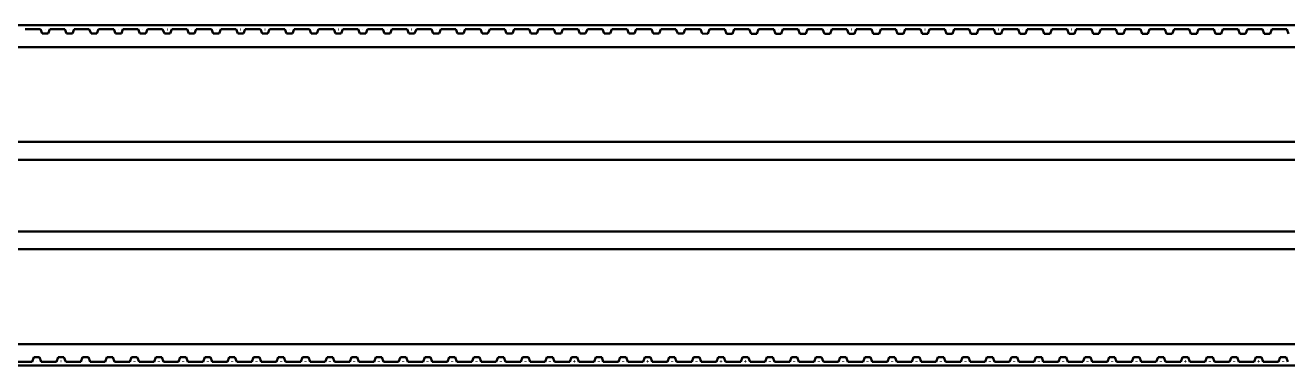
# Model space of a CAD drawing. Header units: millimetres. Extents: x 0 to 6720, y 0 to 4752.
# Drawn here: x 3140.5 to 3247, y 1891.7 to 1920.4 of the extents above; entities that cross this region are included whole.
import ezdxf

# ---------------------------------------------------------------- set-up
doc = ezdxf.new("R2010")
doc.units = ezdxf.units.MM
doc.header["$LTSCALE"] = 16
doc.layers.add('Widoczne (ISO)', color=7, linetype='Continuous', lineweight=50)

msp = doc.modelspace()

# ---------------------------------------------------------------- linework, layer by layer
at = {"layer": 'Widoczne (ISO)'}
for p, q in [((4017.77, 1920.41), (3072.96, 1920.43)), ((3140.53, 1920.11), (3141.81, 1920.11)), ((3141.81, 1920.11), (3141.96, 1919.72)), ((3142.2, 1920.07), (3142.2, 1920.07)), ((3142.2, 1920.07), (3142.2, 1920.07)), ((3142.2, 1920.07), (3142.2, 1920.07)), ((3142.2, 1920.07), (3142.2, 1920.07)), ((3142.45, 1919.72), (3142.59, 1920.11)), ((3142.59, 1920.11), (3143.87, 1920.11)), ((3143.87, 1920.11), (3144.02, 1919.72)), ((3144.26, 1920.07), (3144.26, 1920.07)), ((3144.26, 1920.07), (3144.26, 1920.07)), ((3144.26, 1920.07), (3144.26, 1920.07)), ((3144.26, 1920.07), (3144.26, 1920.07)), ((3144.51, 1919.72), (3144.65, 1920.11)), ((3144.65, 1920.11), (3145.93, 1920.11)), ((3145.93, 1920.11), (3146.08, 1919.72)), ((3146.32, 1920.07), (3146.32, 1920.07)), ((3146.32, 1920.07), (3146.32, 1920.07)), ((3146.32, 1920.07), (3146.32, 1920.07)), ((3146.32, 1920.07), (3146.32, 1920.07)), ((3146.57, 1919.72), (3146.71, 1920.11)), ((3146.71, 1920.11), (3147.99, 1920.11)), ((3147.99, 1920.11), (3148.14, 1919.72)), ((3148.38, 1920.07), (3148.38, 1920.07)), ((3148.38, 1920.06), (3148.38, 1920.07)), ((3148.38, 1920.07), (3148.38, 1920.06)), ((3148.38, 1920.06), (3148.38, 1920.06)), ((3148.63, 1919.72), (3148.77, 1920.11)), ((3148.77, 1920.11), (3150.05, 1920.11)), ((3150.05, 1920.11), (3150.2, 1919.72)), ((3150.44, 1920.07), (3150.44, 1920.07)), ((3150.44, 1920.06), (3150.44, 1920.07)), ((3150.44, 1920.07), (3150.44, 1920.06)), ((3150.44, 1920.06), (3150.44, 1920.06)), ((3150.69, 1919.72), (3150.83, 1920.11)), ((3150.83, 1920.11), (3152.11, 1920.11)), ((3152.11, 1920.11), (3152.26, 1919.72)), ((3152.5, 1920.07), (3152.51, 1920.07)), ((3152.5, 1920.06), (3152.5, 1920.07)), ((3152.51, 1920.06), (3152.5, 1920.06)), ((3152.51, 1920.07), (3152.51, 1920.06)), ((3152.75, 1919.72), (3152.89, 1920.11)), ((3152.89, 1920.11), (3154.17, 1920.11)), ((3154.17, 1920.11), (3154.32, 1919.72)), ((3154.56, 1920.07), (3154.57, 1920.07)), ((3154.56, 1920.06), (3154.56, 1920.07)), ((3154.57, 1920.06), (3154.56, 1920.06)), ((3154.57, 1920.07), (3154.57, 1920.06)), ((3154.81, 1919.72), (3154.95, 1920.11)), ((3154.95, 1920.11), (3156.23, 1920.11)), ((3156.23, 1920.11), (3156.38, 1919.72)), ((3156.62, 1920.07), (3156.63, 1920.07)), ((3156.62, 1920.06), (3156.62, 1920.07)), ((3156.63, 1920.06), (3156.62, 1920.06)), ((3156.63, 1920.07), (3156.63, 1920.06)), ((3156.87, 1919.72), (3157.01, 1920.11)), ((3157.01, 1920.11), (3158.3, 1920.11)), ((3158.3, 1920.11), (3158.44, 1919.72)), ((3158.68, 1920.07), (3158.69, 1920.07)), ((3158.68, 1920.06), (3158.68, 1920.07)), ((3158.69, 1920.06), (3158.68, 1920.06)), ((3158.69, 1920.07), (3158.69, 1920.06)), ((3158.93, 1919.72), (3159.07, 1920.11)), ((3159.07, 1920.11), (3160.36, 1920.11)), ((3160.36, 1920.11), (3160.5, 1919.72)), ((3160.74, 1920.07), (3160.75, 1920.07)), ((3160.74, 1920.06), (3160.74, 1920.07)), ((3160.75, 1920.06), (3160.74, 1920.06)), ((3160.75, 1920.07), (3160.75, 1920.06)), ((3160.99, 1919.72), (3161.13, 1920.11)), ((3161.13, 1920.11), (3162.42, 1920.11)), ((3162.42, 1920.11), (3162.56, 1919.72)), ((3162.8, 1920.07), (3162.81, 1920.07)), ((3162.8, 1920.06), (3162.8, 1920.07)), ((3162.81, 1920.06), (3162.8, 1920.06)), ((3162.81, 1920.07), (3162.81, 1920.06)), ((3163.05, 1919.72), (3163.19, 1920.11)), ((3163.19, 1920.11), (3164.48, 1920.11)), ((3164.48, 1920.11), (3164.62, 1919.72)), ((3164.86, 1920.07), (3164.87, 1920.07)), ((3164.86, 1920.06), (3164.86, 1920.07)), ((3164.87, 1920.06), (3164.86, 1920.06)), ((3164.87, 1920.07), (3164.87, 1920.06)), ((3165.11, 1919.72), (3165.25, 1920.11)), ((3165.25, 1920.11), (3166.54, 1920.11)), ((3166.54, 1920.11), (3166.68, 1919.72)), ((3166.92, 1920.07), (3166.93, 1920.07)), ((3166.92, 1920.06), (3166.92, 1920.07)), ((3166.93, 1920.06), (3166.92, 1920.06)), ((3166.93, 1920.07), (3166.93, 1920.06)), ((3167.17, 1919.72), (3167.31, 1920.11)), ((3167.31, 1920.11), (3168.6, 1920.11)), ((3168.6, 1920.11), (3168.74, 1919.72)), ((3168.98, 1920.07), (3168.99, 1920.07)), ((3168.98, 1920.06), (3168.98, 1920.07)), ((3168.99, 1920.06), (3168.98, 1920.06)), ((3168.99, 1920.07), (3168.99, 1920.06)), ((3169.23, 1919.72), (3169.38, 1920.11)), ((3169.38, 1920.11), (3170.66, 1920.11)), ((3170.66, 1920.11), (3170.8, 1919.72)), ((3171.04, 1920.07), (3171.05, 1920.07)), ((3171.04, 1920.06), (3171.04, 1920.07)), ((3171.05, 1920.06), (3171.04, 1920.06)), ((3171.05, 1920.07), (3171.05, 1920.06)), ((3171.29, 1919.72), (3171.44, 1920.11)), ((3171.44, 1920.11), (3172.72, 1920.11)), ((3172.72, 1920.11), (3172.86, 1919.72)), ((3173.1, 1920.07), (3173.11, 1920.07)), ((3173.1, 1920.06), (3173.1, 1920.07)), ((3173.11, 1920.06), (3173.1, 1920.06)), ((3173.11, 1920.07), (3173.11, 1920.06)), ((3173.35, 1919.72), (3173.5, 1920.11)), ((3173.5, 1920.11), (3174.78, 1920.11)), ((3174.78, 1920.11), (3174.92, 1919.72)), ((3175.17, 1920.07), (3175.17, 1920.07)), ((3175.17, 1920.06), (3175.17, 1920.07)), ((3175.17, 1920.07), (3175.17, 1920.06)), ((3175.17, 1920.06), (3175.17, 1920.06)), ((3175.41, 1919.72), (3175.56, 1920.11)), ((3175.56, 1920.11), (3176.84, 1920.11)), ((3176.84, 1920.11), (3176.98, 1919.72)), ((3177.23, 1920.07), (3177.23, 1920.07)), ((3177.23, 1920.06), (3177.23, 1920.07)), ((3177.23, 1920.07), (3177.23, 1920.06)), ((3177.23, 1920.06), (3177.23, 1920.06)), ((3177.47, 1919.72), (3177.62, 1920.11)), ((3177.62, 1920.11), (3178.9, 1920.11)), ((3178.9, 1920.11), (3179.04, 1919.72)), ((3179.29, 1920.07), (3179.29, 1920.07)), ((3179.29, 1920.06), (3179.29, 1920.07)), ((3179.29, 1920.07), (3179.29, 1920.06)), ((3179.29, 1920.06), (3179.29, 1920.06)), ((3179.53, 1919.72), (3179.68, 1920.11)), ((3179.68, 1920.11), (3180.96, 1920.11)), ((3180.96, 1920.11), (3181.1, 1919.72)), ((3181.35, 1920.07), (3181.35, 1920.07)), ((3181.35, 1920.06), (3181.35, 1920.07)), ((3181.35, 1920.07), (3181.35, 1920.06)), ((3181.35, 1920.06), (3181.35, 1920.06)), ((3181.59, 1919.72), (3181.74, 1920.11)), ((3181.74, 1920.11), (3183.02, 1920.11)), ((3183.02, 1920.11), (3183.16, 1919.72)), ((3183.41, 1920.07), (3183.41, 1920.07)), ((3183.41, 1920.06), (3183.41, 1920.07)), ((3183.41, 1920.07), (3183.41, 1920.06)), ((3183.41, 1920.06), (3183.41, 1920.06)), ((3183.65, 1919.72), (3183.8, 1920.11)), ((3183.8, 1920.11), (3185.08, 1920.11)), ((3185.08, 1920.11), (3185.22, 1919.72)), ((3185.47, 1920.07), (3185.47, 1920.07)), ((3185.47, 1920.06), (3185.47, 1920.07)), ((3185.47, 1920.07), (3185.47, 1920.06)), ((3185.47, 1920.06), (3185.47, 1920.06)), ((3185.71, 1919.72), (3185.86, 1920.11)), ((3185.86, 1920.11), (3187.14, 1920.11)), ((3187.14, 1920.11), (3187.28, 1919.72)), ((3187.53, 1920.07), (3187.53, 1920.07)), ((3187.53, 1920.06), (3187.53, 1920.07)), ((3187.53, 1920.07), (3187.53, 1920.06)), ((3187.53, 1920.06), (3187.53, 1920.06)), ((3187.77, 1919.72), (3187.92, 1920.11)), ((3187.92, 1920.11), (3189.2, 1920.11)), ((3189.2, 1920.11), (3189.34, 1919.72)), ((3189.59, 1920.07), (3189.59, 1920.07)), ((3189.59, 1920.06), (3189.59, 1920.07)), ((3189.59, 1920.07), (3189.59, 1920.06)), ((3189.59, 1920.06), (3189.59, 1920.06)), ((3189.83, 1919.72), (3189.98, 1920.11)), ((3189.98, 1920.11), (3191.26, 1920.11)), ((3191.26, 1920.11), (3191.4, 1919.72)), ((3191.65, 1920.07), (3191.65, 1920.07)), ((3191.65, 1920.06), (3191.65, 1920.07)), ((3191.65, 1920.07), (3191.65, 1920.06)), ((3191.65, 1920.06), (3191.65, 1920.06)), ((3191.9, 1919.72), (3192.04, 1920.11)), ((3192.04, 1920.11), (3193.32, 1920.11)), ((3193.32, 1920.11), (3193.47, 1919.72)), ((3193.71, 1920.07), (3193.71, 1920.07)), ((3193.71, 1920.06), (3193.71, 1920.07)), ((3193.71, 1920.07), (3193.71, 1920.06)), ((3193.71, 1920.06), (3193.71, 1920.06)), ((3193.96, 1919.72), (3194.1, 1920.11)), ((3194.1, 1920.11), (3195.38, 1920.11)), ((3195.38, 1920.11), (3195.53, 1919.72)), ((3195.77, 1920.07), (3195.77, 1920.07)), ((3195.77, 1920.06), (3195.77, 1920.07)), ((3195.77, 1920.07), (3195.77, 1920.06)), ((3195.77, 1920.06), (3195.77, 1920.06)), ((3196.02, 1919.72), (3196.16, 1920.11)), ((3196.16, 1920.11), (3197.44, 1920.11)), ((3197.44, 1920.11), (3197.59, 1919.72)), ((3197.83, 1920.07), (3197.83, 1920.07)), ((3197.83, 1920.06), (3197.83, 1920.07)), ((3197.83, 1920.07), (3197.83, 1920.06)), ((3197.83, 1920.06), (3197.83, 1920.06)), ((3198.08, 1919.71), (3198.22, 1920.11)), ((3198.22, 1920.11), (3199.5, 1920.11)), ((3199.5, 1920.11), (3199.65, 1919.71)), ((3199.89, 1920.07), (3199.89, 1920.07)), ((3199.89, 1920.06), (3199.89, 1920.07)), ((3199.89, 1920.07), (3199.89, 1920.06)), ((3199.89, 1920.06), (3199.89, 1920.06)), ((3200.14, 1919.71), (3200.28, 1920.11)), ((3200.28, 1920.11), (3201.56, 1920.11)), ((3201.56, 1920.11), (3201.71, 1919.71)), ((3201.95, 1920.07), (3201.95, 1920.07)), ((3201.95, 1920.06), (3201.95, 1920.07)), ((3201.95, 1920.07), (3201.95, 1920.06)), ((3201.95, 1920.06), (3201.95, 1920.06)), ((3202.2, 1919.71), (3202.34, 1920.11)), ((3202.34, 1920.11), (3203.62, 1920.11)), ((3203.62, 1920.11), (3203.77, 1919.71)), ((3204.01, 1920.07), (3204.01, 1920.07)), ((3204.01, 1920.06), (3204.01, 1920.07)), ((3204.01, 1920.07), (3204.01, 1920.06)), ((3204.01, 1920.06), (3204.01, 1920.06)), ((3204.26, 1919.71), (3204.4, 1920.11)), ((3204.4, 1920.11), (3205.68, 1920.11)), ((3205.68, 1920.11), (3205.83, 1919.71)), ((3206.07, 1920.07), (3206.07, 1920.07)), ((3206.07, 1920.06), (3206.07, 1920.07)), ((3206.07, 1920.07), (3206.07, 1920.06)), ((3206.07, 1920.06), (3206.07, 1920.06)), ((3206.32, 1919.71), (3206.46, 1920.11)), ((3206.46, 1920.11), (3207.74, 1920.11)), ((3207.74, 1920.11), (3207.89, 1919.71)), ((3208.13, 1920.07), (3208.13, 1920.07)), ((3208.13, 1920.06), (3208.13, 1920.07)), ((3208.13, 1920.07), (3208.13, 1920.06)), ((3208.13, 1920.06), (3208.13, 1920.06)), ((3208.38, 1919.71), (3208.52, 1920.11)), ((3208.52, 1920.11), (3209.8, 1920.11)), ((3209.8, 1920.11), (3209.95, 1919.71)), ((3210.19, 1920.07), (3210.2, 1920.07)), ((3210.19, 1920.06), (3210.19, 1920.07)), ((3210.2, 1920.06), (3210.19, 1920.06)), ((3210.2, 1920.07), (3210.2, 1920.06)), ((3210.44, 1919.71), (3210.58, 1920.11)), ((3210.58, 1920.11), (3211.86, 1920.11)), ((3211.86, 1920.11), (3212.01, 1919.71)), ((3212.25, 1920.07), (3212.26, 1920.07)), ((3212.25, 1920.06), (3212.25, 1920.07)), ((3212.26, 1920.06), (3212.25, 1920.06)), ((3212.26, 1920.07), (3212.26, 1920.06)), ((3212.5, 1919.71), (3212.64, 1920.11)), ((3212.64, 1920.11), (3213.93, 1920.11)), ((3213.93, 1920.11), (3214.07, 1919.71)), ((3214.31, 1920.07), (3214.32, 1920.07)), ((3214.31, 1920.06), (3214.31, 1920.07)), ((3214.32, 1920.06), (3214.31, 1920.06)), ((3214.32, 1920.07), (3214.32, 1920.06)), ((3214.56, 1919.71), (3214.7, 1920.11)), ((3214.7, 1920.11), (3215.99, 1920.11)), ((3215.99, 1920.11), (3216.13, 1919.71)), ((3216.37, 1920.07), (3216.38, 1920.07)), ((3216.37, 1920.06), (3216.37, 1920.07)), ((3216.38, 1920.06), (3216.37, 1920.06)), ((3216.38, 1920.07), (3216.38, 1920.06)), ((3216.62, 1919.71), (3216.76, 1920.11)), ((3216.76, 1920.11), (3218.05, 1920.11)), ((3218.05, 1920.11), (3218.19, 1919.71)), ((3218.43, 1920.07), (3218.44, 1920.07)), ((3218.43, 1920.06), (3218.43, 1920.07)), ((3218.44, 1920.06), (3218.43, 1920.06)), ((3218.44, 1920.07), (3218.44, 1920.06)), ((3218.68, 1919.71), (3218.82, 1920.11)), ((3218.82, 1920.11), (3220.11, 1920.11)), ((3220.11, 1920.11), (3220.25, 1919.71)), ((3220.49, 1920.07), (3220.5, 1920.07)), ((3220.49, 1920.06), (3220.49, 1920.07)), ((3220.5, 1920.06), (3220.49, 1920.06)), ((3220.5, 1920.07), (3220.5, 1920.06)), ((3220.74, 1919.71), (3220.88, 1920.11)), ((3220.88, 1920.11), (3222.17, 1920.11)), ((3222.17, 1920.11), (3222.31, 1919.71)), ((3222.55, 1920.07), (3222.56, 1920.07)), ((3222.55, 1920.06), (3222.55, 1920.07)), ((3222.56, 1920.06), (3222.55, 1920.06)), ((3222.56, 1920.07), (3222.56, 1920.06)), ((3222.8, 1919.71), (3222.94, 1920.11)), ((3222.94, 1920.11), (3224.23, 1920.11)), ((3224.23, 1920.11), (3224.37, 1919.71)), ((3224.61, 1920.07), (3224.62, 1920.07)), ((3224.61, 1920.06), (3224.61, 1920.07)), ((3224.62, 1920.06), (3224.61, 1920.06)), ((3224.62, 1920.07), (3224.62, 1920.06)), ((3224.86, 1919.71), (3225, 1920.11)), ((3225, 1920.11), (3226.29, 1920.11)), ((3226.29, 1920.11), (3226.43, 1919.71)), ((3226.67, 1920.07), (3226.68, 1920.07)), ((3226.67, 1920.06), (3226.67, 1920.07)), ((3226.68, 1920.06), (3226.67, 1920.06)), ((3226.68, 1920.07), (3226.68, 1920.06)), ((3226.92, 1919.71), (3227.07, 1920.11)), ((3227.07, 1920.11), (3228.35, 1920.11)), ((3228.35, 1920.11), (3228.49, 1919.71)), ((3228.73, 1920.07), (3228.74, 1920.07)), ((3228.73, 1920.06), (3228.73, 1920.07)), ((3228.74, 1920.06), (3228.73, 1920.06)), ((3228.74, 1920.07), (3228.74, 1920.06)), ((3228.98, 1919.71), (3229.13, 1920.11)), ((3229.13, 1920.11), (3230.41, 1920.11)), ((3230.41, 1920.11), (3230.55, 1919.71)), ((3230.8, 1920.07), (3230.8, 1920.07)), ((3230.8, 1920.06), (3230.8, 1920.07)), ((3230.8, 1920.07), (3230.8, 1920.06)), ((3230.8, 1920.06), (3230.8, 1920.06)), ((3231.04, 1919.71), (3231.19, 1920.11)), ((3231.19, 1920.11), (3232.47, 1920.11)), ((3232.47, 1920.11), (3232.61, 1919.71)), ((3232.86, 1920.07), (3232.86, 1920.07)), ((3232.86, 1920.06), (3232.86, 1920.07)), ((3232.86, 1920.07), (3232.86, 1920.06)), ((3232.86, 1920.06), (3232.86, 1920.06)), ((3233.1, 1919.71), (3233.25, 1920.11)), ((3233.25, 1920.11), (3234.53, 1920.11)), ((3234.53, 1920.11), (3234.67, 1919.71)), ((3234.92, 1920.07), (3234.92, 1920.07)), ((3234.92, 1920.06), (3234.92, 1920.07)), ((3234.92, 1920.07), (3234.92, 1920.06)), ((3234.92, 1920.06), (3234.92, 1920.06)), ((3235.16, 1919.71), (3235.31, 1920.11)), ((3235.31, 1920.11), (3236.59, 1920.11)), ((3236.59, 1920.11), (3236.73, 1919.71)), ((3236.98, 1920.07), (3236.98, 1920.07)), ((3236.98, 1920.06), (3236.98, 1920.07)), ((3236.98, 1920.07), (3236.98, 1920.06)), ((3236.98, 1920.06), (3236.98, 1920.06)), ((3237.22, 1919.71), (3237.37, 1920.11)), ((3237.37, 1920.11), (3238.65, 1920.11)), ((3238.65, 1920.11), (3238.79, 1919.71)), ((3239.04, 1920.07), (3239.04, 1920.07)), ((3239.04, 1920.06), (3239.04, 1920.07)), ((3239.04, 1920.07), (3239.04, 1920.06)), ((3239.04, 1920.06), (3239.04, 1920.06)), ((3239.28, 1919.71), (3239.43, 1920.11)), ((3239.43, 1920.11), (3240.71, 1920.11)), ((3240.71, 1920.11), (3240.85, 1919.71)), ((3241.1, 1920.07), (3241.1, 1920.07)), ((3241.1, 1920.06), (3241.1, 1920.07)), ((3241.1, 1920.07), (3241.1, 1920.06)), ((3241.1, 1920.06), (3241.1, 1920.06)), ((3241.34, 1919.71), (3241.49, 1920.11)), ((3241.49, 1920.11), (3242.77, 1920.11)), ((3242.77, 1920.11), (3242.91, 1919.71)), ((3243.16, 1920.07), (3243.16, 1920.07)), ((3243.16, 1920.06), (3243.16, 1920.07)), ((3243.16, 1920.07), (3243.16, 1920.06)), ((3243.16, 1920.06), (3243.16, 1920.06)), ((3243.4, 1919.71), (3243.55, 1920.11)), ((3243.55, 1920.11), (3244.83, 1920.11)), ((3244.83, 1920.11), (3244.97, 1919.71)), ((3245.22, 1920.07), (3245.22, 1920.07)), ((3245.22, 1920.06), (3245.22, 1920.07)), ((3245.22, 1920.07), (3245.22, 1920.06)), ((3245.22, 1920.06), (3245.22, 1920.06)), ((3245.46, 1919.71), (3245.61, 1920.11)), ((3245.61, 1920.11), (3246.89, 1920.11)), ((3246.89, 1920.11), (3247.03, 1919.71)), ((3141.96, 1919.72), (3142.45, 1919.72)), ((3144.02, 1919.72), (3144.51, 1919.72)), ((3146.08, 1919.72), (3146.57, 1919.72)), ((3148.14, 1919.72), (3148.63, 1919.72)), ((3150.2, 1919.72), (3150.69, 1919.72)), ((3152.26, 1919.72), (3152.75, 1919.72)), ((3154.32, 1919.72), (3154.81, 1919.72)), ((3156.38, 1919.72), (3156.87, 1919.72)), ((3158.44, 1919.72), (3158.93, 1919.72)), ((3160.5, 1919.72), (3160.99, 1919.72)), ((3162.56, 1919.72), (3163.05, 1919.72)), ((3164.62, 1919.72), (3165.11, 1919.72)), ((3166.68, 1919.72), (3167.17, 1919.72)), ((3168.74, 1919.72), (3169.23, 1919.72)), ((3170.8, 1919.72), (3171.29, 1919.72)), ((3172.86, 1919.72), (3173.35, 1919.72)), ((3174.92, 1919.72), (3175.41, 1919.72)), ((3176.98, 1919.72), (3177.47, 1919.72)), ((3179.04, 1919.72), (3179.53, 1919.72)), ((3181.1, 1919.72), (3181.59, 1919.72)), ((3183.16, 1919.72), (3183.65, 1919.72)), ((3185.22, 1919.72), (3185.71, 1919.72)), ((3187.28, 1919.72), (3187.77, 1919.72)), ((3189.34, 1919.72), (3189.83, 1919.72)), ((3191.4, 1919.72), (3191.9, 1919.72)), ((3193.47, 1919.72), (3193.96, 1919.72)), ((3195.53, 1919.72), (3196.02, 1919.72)), ((3197.59, 1919.72), (3198.08, 1919.71)), ((3199.65, 1919.71), (3200.14, 1919.71)), ((3201.71, 1919.71), (3202.2, 1919.71)), ((3203.77, 1919.71), (3204.26, 1919.71)), ((3205.83, 1919.71), (3206.32, 1919.71)), ((3207.89, 1919.71), (3208.38, 1919.71)), ((3209.95, 1919.71), (3210.44, 1919.71)), ((3212.01, 1919.71), (3212.5, 1919.71)), ((3214.07, 1919.71), (3214.56, 1919.71)), ((3216.13, 1919.71), (3216.62, 1919.71)), ((3218.19, 1919.71), (3218.68, 1919.71)), ((3220.25, 1919.71), (3220.74, 1919.71)), ((3222.31, 1919.71), (3222.8, 1919.71)), ((3224.37, 1919.71), (3224.86, 1919.71)), ((3226.43, 1919.71), (3226.92, 1919.71)), ((3228.49, 1919.71), (3228.98, 1919.71)), ((3230.55, 1919.71), (3231.04, 1919.71)), ((3232.61, 1919.71), (3233.1, 1919.71)), ((3234.67, 1919.71), (3235.16, 1919.71)), ((3236.73, 1919.71), (3237.22, 1919.71)), ((3238.79, 1919.71), (3239.28, 1919.71)), ((3240.85, 1919.71), (3241.34, 1919.71)), ((3242.91, 1919.71), (3243.4, 1919.71)), ((3244.97, 1919.71), (3245.46, 1919.71)), ((3072.96, 1918.57), (4017.77, 1918.57)), ((4017.77, 1910.6), (3066.43, 1910.6)), ((3067.93, 1909.1), (4017.77, 1909.1)), ((4017.77, 1903.05), (3067.93, 1903.05)), ((3066.43, 1901.55), (4017.77, 1901.55)), ((3062.96, 1893.57), (4017.77, 1893.57)), ((3141.24, 1892.47), (3141.1, 1892.07)), ((3141.73, 1892.47), (3141.24, 1892.47)), ((3141.88, 1892.07), (3141.73, 1892.47)), ((3143.3, 1892.47), (3143.16, 1892.07)), ((3143.79, 1892.47), (3143.3, 1892.47)), ((3143.94, 1892.07), (3143.79, 1892.47)), ((3145.36, 1892.47), (3145.22, 1892.07)), ((3145.85, 1892.47), (3145.36, 1892.47)), ((3146, 1892.07), (3145.85, 1892.47)), ((3147.42, 1892.47), (3147.28, 1892.07)), ((3147.91, 1892.47), (3147.42, 1892.47)), ((3148.06, 1892.07), (3147.91, 1892.47)), ((3149.48, 1892.47), (3149.34, 1892.07)), ((3149.97, 1892.47), (3149.48, 1892.47)), ((3150.12, 1892.07), (3149.97, 1892.47)), ((3151.54, 1892.47), (3151.4, 1892.07)), ((3152.03, 1892.47), (3151.54, 1892.47)), ((3152.18, 1892.07), (3152.03, 1892.47)), ((3153.6, 1892.47), (3153.46, 1892.07)), ((3154.09, 1892.47), (3153.6, 1892.47)), ((3154.24, 1892.07), (3154.09, 1892.47)), ((3155.66, 1892.47), (3155.52, 1892.07)), ((3156.15, 1892.47), (3155.66, 1892.47)), ((3156.3, 1892.07), (3156.15, 1892.47)), ((3157.72, 1892.47), (3157.58, 1892.07)), ((3158.21, 1892.47), (3157.72, 1892.47)), ((3158.36, 1892.07), (3158.21, 1892.47)), ((3159.78, 1892.47), (3159.64, 1892.07)), ((3160.27, 1892.47), (3159.78, 1892.47)), ((3160.42, 1892.07), (3160.27, 1892.47)), ((3161.84, 1892.47), (3161.7, 1892.07)), ((3162.34, 1892.47), (3161.84, 1892.47)), ((3162.48, 1892.07), (3162.34, 1892.47)), ((3163.9, 1892.47), (3163.76, 1892.07)), ((3164.4, 1892.47), (3163.9, 1892.47)), ((3164.54, 1892.07), (3164.4, 1892.47)), ((3165.97, 1892.47), (3165.82, 1892.07)), ((3166.46, 1892.47), (3165.97, 1892.47)), ((3166.6, 1892.07), (3166.46, 1892.47)), ((3168.03, 1892.47), (3167.88, 1892.07)), ((3168.52, 1892.47), (3168.03, 1892.47)), ((3168.66, 1892.07), (3168.52, 1892.47)), ((3170.09, 1892.47), (3169.94, 1892.07)), ((3170.58, 1892.47), (3170.09, 1892.47)), ((3170.72, 1892.07), (3170.58, 1892.47)), ((3172.15, 1892.47), (3172, 1892.07)), ((3172.64, 1892.47), (3172.15, 1892.47)), ((3172.78, 1892.07), (3172.64, 1892.47)), ((3174.21, 1892.47), (3174.06, 1892.07)), ((3174.7, 1892.47), (3174.21, 1892.47)), ((3174.84, 1892.07), (3174.7, 1892.47)), ((3176.27, 1892.47), (3176.12, 1892.07)), ((3176.76, 1892.47), (3176.27, 1892.47)), ((3176.9, 1892.07), (3176.76, 1892.47)), ((3178.33, 1892.47), (3178.18, 1892.07)), ((3178.82, 1892.47), (3178.33, 1892.47)), ((3178.96, 1892.07), (3178.82, 1892.47)), ((3180.39, 1892.47), (3180.24, 1892.07)), ((3180.88, 1892.47), (3180.39, 1892.47)), ((3181.02, 1892.07), (3180.88, 1892.47)), ((3182.45, 1892.47), (3182.3, 1892.07)), ((3182.94, 1892.47), (3182.45, 1892.47)), ((3183.08, 1892.07), (3182.94, 1892.47)), ((3184.51, 1892.47), (3184.36, 1892.07)), ((3185, 1892.47), (3184.51, 1892.47)), ((3185.14, 1892.07), (3185, 1892.47)), ((3186.57, 1892.47), (3186.43, 1892.07)), ((3187.06, 1892.47), (3186.57, 1892.47)), ((3187.2, 1892.07), (3187.06, 1892.47)), ((3188.63, 1892.47), (3188.49, 1892.07)), ((3189.12, 1892.47), (3188.63, 1892.47)), ((3189.26, 1892.07), (3189.12, 1892.47)), ((3190.69, 1892.47), (3190.55, 1892.07)), ((3191.18, 1892.47), (3190.69, 1892.47)), ((3191.32, 1892.07), (3191.18, 1892.47)), ((3192.75, 1892.47), (3192.61, 1892.07)), ((3193.24, 1892.47), (3192.75, 1892.47)), ((3193.38, 1892.07), (3193.24, 1892.47)), ((3194.81, 1892.47), (3194.67, 1892.07)), ((3195.3, 1892.47), (3194.81, 1892.47)), ((3195.44, 1892.07), (3195.3, 1892.47)), ((3196.87, 1892.47), (3196.73, 1892.07)), ((3197.36, 1892.47), (3196.87, 1892.47)), ((3197.5, 1892.07), (3197.36, 1892.47)), ((3198.93, 1892.46), (3198.79, 1892.07)), ((3199.42, 1892.46), (3198.93, 1892.46)), ((3199.57, 1892.07), (3199.42, 1892.46)), ((3200.99, 1892.46), (3200.85, 1892.07)), ((3201.48, 1892.46), (3200.99, 1892.46)), ((3201.63, 1892.07), (3201.48, 1892.46)), ((3203.05, 1892.46), (3202.91, 1892.07)), ((3203.54, 1892.46), (3203.05, 1892.46)), ((3203.69, 1892.07), (3203.54, 1892.46)), ((3205.11, 1892.46), (3204.97, 1892.07)), ((3205.6, 1892.46), (3205.11, 1892.46)), ((3205.75, 1892.07), (3205.6, 1892.46)), ((3207.17, 1892.46), (3207.03, 1892.07)), ((3207.66, 1892.46), (3207.17, 1892.46)), ((3207.81, 1892.07), (3207.66, 1892.46)), ((3209.23, 1892.46), (3209.09, 1892.07)), ((3209.72, 1892.46), (3209.23, 1892.46)), ((3209.87, 1892.07), (3209.72, 1892.46)), ((3211.29, 1892.46), (3211.15, 1892.07)), ((3211.78, 1892.46), (3211.29, 1892.46)), ((3211.93, 1892.07), (3211.78, 1892.46)), ((3213.35, 1892.46), (3213.21, 1892.07)), ((3213.84, 1892.46), (3213.35, 1892.46)), ((3213.99, 1892.07), (3213.84, 1892.46)), ((3215.41, 1892.46), (3215.27, 1892.07)), ((3215.9, 1892.46), (3215.41, 1892.46)), ((3216.05, 1892.07), (3215.9, 1892.46)), ((3217.47, 1892.46), (3217.33, 1892.07)), ((3217.96, 1892.46), (3217.47, 1892.46)), ((3218.11, 1892.07), (3217.96, 1892.46)), ((3219.53, 1892.46), (3219.39, 1892.07)), ((3220.03, 1892.46), (3219.53, 1892.46)), ((3220.17, 1892.07), (3220.03, 1892.46)), ((3221.6, 1892.46), (3221.45, 1892.07)), ((3222.09, 1892.46), (3221.6, 1892.46)), ((3222.23, 1892.07), (3222.09, 1892.46)), ((3223.66, 1892.46), (3223.51, 1892.07)), ((3224.15, 1892.46), (3223.66, 1892.46)), ((3224.29, 1892.07), (3224.15, 1892.46)), ((3225.72, 1892.46), (3225.57, 1892.07)), ((3226.21, 1892.46), (3225.72, 1892.46)), ((3226.35, 1892.07), (3226.21, 1892.46)), ((3227.78, 1892.46), (3227.63, 1892.07)), ((3228.27, 1892.46), (3227.78, 1892.46)), ((3228.41, 1892.07), (3228.27, 1892.46)), ((3229.84, 1892.46), (3229.69, 1892.07)), ((3230.33, 1892.46), (3229.84, 1892.46)), ((3230.47, 1892.07), (3230.33, 1892.46)), ((3231.9, 1892.46), (3231.75, 1892.07)), ((3232.39, 1892.46), (3231.9, 1892.46)), ((3232.53, 1892.07), (3232.39, 1892.46)), ((3233.96, 1892.46), (3233.81, 1892.07)), ((3234.45, 1892.46), (3233.96, 1892.46)), ((3234.59, 1892.07), (3234.45, 1892.46)), ((3236.02, 1892.46), (3235.87, 1892.07)), ((3236.51, 1892.46), (3236.02, 1892.46)), ((3236.65, 1892.07), (3236.51, 1892.46)), ((3238.08, 1892.46), (3237.93, 1892.07)), ((3238.57, 1892.46), (3238.08, 1892.46)), ((3238.71, 1892.07), (3238.57, 1892.46)), ((3240.14, 1892.46), (3239.99, 1892.07)), ((3240.63, 1892.46), (3240.14, 1892.46)), ((3240.77, 1892.07), (3240.63, 1892.46)), ((3242.2, 1892.46), (3242.05, 1892.07)), ((3242.69, 1892.46), (3242.2, 1892.46)), ((3242.83, 1892.07), (3242.69, 1892.46)), ((3244.26, 1892.46), (3244.12, 1892.07)), ((3244.75, 1892.46), (3244.26, 1892.46)), ((3244.89, 1892.07), (3244.75, 1892.46)), ((3246.32, 1892.46), (3246.18, 1892.07)), ((3246.81, 1892.46), (3246.32, 1892.46)), ((3246.95, 1892.07), (3246.81, 1892.46)), ((3062.96, 1891.76), (4017.77, 1891.74)), ((3141.1, 1892.07), (3139.81, 1892.07)), ((3141.49, 1892.12), (3141.48, 1892.12)), ((3141.48, 1892.12), (3141.49, 1892.12)), ((3141.48, 1892.12), (3141.48, 1892.12)), ((3141.49, 1892.12), (3141.49, 1892.12)), ((3143.16, 1892.07), (3141.88, 1892.07)), ((3143.55, 1892.12), (3143.54, 1892.12)), ((3143.54, 1892.12), (3143.55, 1892.12)), ((3143.54, 1892.12), (3143.54, 1892.12)), ((3143.55, 1892.12), (3143.55, 1892.12)), ((3145.22, 1892.07), (3143.94, 1892.07)), ((3145.61, 1892.12), (3145.6, 1892.12)), ((3145.6, 1892.12), (3145.61, 1892.12)), ((3145.6, 1892.12), (3145.6, 1892.12)), ((3145.61, 1892.12), (3145.61, 1892.12)), ((3147.28, 1892.07), (3146, 1892.07)), ((3147.67, 1892.12), (3147.67, 1892.12)), ((3147.67, 1892.12), (3147.67, 1892.12)), ((3147.67, 1892.12), (3147.67, 1892.12)), ((3147.67, 1892.12), (3147.67, 1892.12)), ((3149.34, 1892.07), (3148.06, 1892.07)), ((3149.73, 1892.12), (3149.73, 1892.11)), ((3149.73, 1892.12), (3149.73, 1892.12)), ((3149.73, 1892.11), (3149.73, 1892.12)), ((3149.73, 1892.11), (3149.73, 1892.11)), ((3151.4, 1892.07), (3150.12, 1892.07)), ((3151.79, 1892.12), (3151.79, 1892.11)), ((3151.79, 1892.12), (3151.79, 1892.12)), ((3151.79, 1892.11), (3151.79, 1892.12)), ((3151.79, 1892.11), (3151.79, 1892.11)), ((3153.46, 1892.07), (3152.18, 1892.07)), ((3153.85, 1892.12), (3153.85, 1892.11)), ((3153.85, 1892.12), (3153.85, 1892.12)), ((3153.85, 1892.11), (3153.85, 1892.12)), ((3153.85, 1892.11), (3153.85, 1892.11)), ((3155.52, 1892.07), (3154.24, 1892.07)), ((3155.91, 1892.12), (3155.91, 1892.11)), ((3155.91, 1892.12), (3155.91, 1892.12)), ((3155.91, 1892.11), (3155.91, 1892.12)), ((3155.91, 1892.11), (3155.91, 1892.11)), ((3157.58, 1892.07), (3156.3, 1892.07)), ((3157.97, 1892.12), (3157.97, 1892.11)), ((3157.97, 1892.12), (3157.97, 1892.12)), ((3157.97, 1892.11), (3157.97, 1892.12)), ((3157.97, 1892.11), (3157.97, 1892.11)), ((3159.64, 1892.07), (3158.36, 1892.07)), ((3160.03, 1892.12), (3160.03, 1892.11)), ((3160.03, 1892.12), (3160.03, 1892.12)), ((3160.03, 1892.11), (3160.03, 1892.12)), ((3160.03, 1892.11), (3160.03, 1892.11)), ((3161.7, 1892.07), (3160.42, 1892.07)), ((3162.09, 1892.12), (3162.09, 1892.11)), ((3162.09, 1892.12), (3162.09, 1892.12)), ((3162.09, 1892.11), (3162.09, 1892.12)), ((3162.09, 1892.11), (3162.09, 1892.11)), ((3163.76, 1892.07), (3162.48, 1892.07)), ((3164.15, 1892.12), (3164.15, 1892.11)), ((3164.15, 1892.12), (3164.15, 1892.12)), ((3164.15, 1892.11), (3164.15, 1892.12)), ((3164.15, 1892.11), (3164.15, 1892.11)), ((3165.82, 1892.07), (3164.54, 1892.07)), ((3166.21, 1892.12), (3166.21, 1892.11)), ((3166.21, 1892.12), (3166.21, 1892.12)), ((3166.21, 1892.11), (3166.21, 1892.12)), ((3166.21, 1892.11), (3166.21, 1892.11)), ((3167.88, 1892.07), (3166.6, 1892.07)), ((3168.27, 1892.12), (3168.27, 1892.11)), ((3168.27, 1892.12), (3168.27, 1892.12)), ((3168.27, 1892.11), (3168.27, 1892.12)), ((3168.27, 1892.11), (3168.27, 1892.11)), ((3169.94, 1892.07), (3168.66, 1892.07)), ((3170.33, 1892.12), (3170.33, 1892.11)), ((3170.33, 1892.12), (3170.33, 1892.12)), ((3170.33, 1892.11), (3170.33, 1892.12)), ((3170.33, 1892.11), (3170.33, 1892.11)), ((3172, 1892.07), (3170.72, 1892.07)), ((3172.39, 1892.12), (3172.39, 1892.11)), ((3172.39, 1892.12), (3172.39, 1892.12)), ((3172.39, 1892.11), (3172.39, 1892.12)), ((3172.39, 1892.11), (3172.39, 1892.11)), ((3174.06, 1892.07), (3172.78, 1892.07)), ((3174.45, 1892.12), (3174.45, 1892.11)), ((3174.45, 1892.12), (3174.45, 1892.12)), ((3174.45, 1892.11), (3174.45, 1892.12)), ((3174.45, 1892.11), (3174.45, 1892.11)), ((3176.12, 1892.07), (3174.84, 1892.07)), ((3176.51, 1892.12), (3176.51, 1892.11)), ((3176.51, 1892.12), (3176.51, 1892.12)), ((3176.51, 1892.11), (3176.51, 1892.12)), ((3176.51, 1892.11), (3176.51, 1892.11)), ((3178.18, 1892.07), (3176.9, 1892.07)), ((3178.57, 1892.12), (3178.57, 1892.11)), ((3178.57, 1892.12), (3178.57, 1892.12)), ((3178.57, 1892.11), (3178.57, 1892.12)), ((3178.57, 1892.11), (3178.57, 1892.11)), ((3180.24, 1892.07), (3178.96, 1892.07)), ((3180.63, 1892.12), (3180.63, 1892.11)), ((3180.63, 1892.12), (3180.63, 1892.12)), ((3180.63, 1892.11), (3180.63, 1892.12)), ((3180.63, 1892.11), (3180.63, 1892.11)), ((3182.3, 1892.07), (3181.02, 1892.07)), ((3182.69, 1892.12), (3182.7, 1892.12)), ((3182.69, 1892.11), (3182.69, 1892.12)), ((3182.7, 1892.11), (3182.69, 1892.11)), ((3182.7, 1892.12), (3182.7, 1892.11)), ((3184.36, 1892.07), (3183.08, 1892.07)), ((3184.75, 1892.12), (3184.76, 1892.12)), ((3184.75, 1892.11), (3184.75, 1892.12)), ((3184.76, 1892.11), (3184.75, 1892.11)), ((3184.76, 1892.12), (3184.76, 1892.11)), ((3186.43, 1892.07), (3185.14, 1892.07)), ((3186.81, 1892.12), (3186.82, 1892.12)), ((3186.81, 1892.11), (3186.81, 1892.12)), ((3186.82, 1892.11), (3186.81, 1892.11)), ((3186.82, 1892.12), (3186.82, 1892.11)), ((3188.49, 1892.07), (3187.2, 1892.07)), ((3188.87, 1892.12), (3188.88, 1892.12)), ((3188.87, 1892.11), (3188.87, 1892.12)), ((3188.88, 1892.11), (3188.87, 1892.11)), ((3188.88, 1892.12), (3188.88, 1892.11)), ((3190.55, 1892.07), (3189.26, 1892.07)), ((3190.93, 1892.12), (3190.94, 1892.12)), ((3190.93, 1892.11), (3190.93, 1892.12)), ((3190.94, 1892.11), (3190.93, 1892.11)), ((3190.94, 1892.12), (3190.94, 1892.11)), ((3192.61, 1892.07), (3191.32, 1892.07)), ((3192.99, 1892.12), (3193, 1892.12)), ((3192.99, 1892.11), (3192.99, 1892.12)), ((3193, 1892.11), (3192.99, 1892.11)), ((3193, 1892.12), (3193, 1892.11)), ((3194.67, 1892.07), (3193.38, 1892.07)), ((3195.05, 1892.12), (3195.06, 1892.12)), ((3195.05, 1892.11), (3195.05, 1892.12)), ((3195.06, 1892.11), (3195.05, 1892.11)), ((3195.06, 1892.12), (3195.06, 1892.11)), ((3196.73, 1892.07), (3195.44, 1892.07)), ((3197.11, 1892.12), (3197.12, 1892.12)), ((3197.11, 1892.11), (3197.11, 1892.12)), ((3197.12, 1892.11), (3197.11, 1892.11)), ((3197.12, 1892.12), (3197.12, 1892.11)), ((3198.79, 1892.07), (3197.5, 1892.07)), ((3199.17, 1892.12), (3199.18, 1892.12)), ((3199.17, 1892.11), (3199.17, 1892.12)), ((3199.18, 1892.11), (3199.17, 1892.11)), ((3199.18, 1892.12), (3199.18, 1892.11)), ((3200.85, 1892.07), (3199.57, 1892.07)), ((3201.23, 1892.12), (3201.24, 1892.12)), ((3201.23, 1892.11), (3201.23, 1892.12)), ((3201.24, 1892.11), (3201.23, 1892.11)), ((3201.24, 1892.12), (3201.24, 1892.11)), ((3202.91, 1892.07), (3201.63, 1892.07)), ((3203.3, 1892.12), (3203.3, 1892.11)), ((3203.3, 1892.12), (3203.3, 1892.12)), ((3203.3, 1892.11), (3203.3, 1892.12)), ((3203.3, 1892.11), (3203.3, 1892.11)), ((3204.97, 1892.07), (3203.69, 1892.07)), ((3205.36, 1892.12), (3205.36, 1892.11)), ((3205.36, 1892.12), (3205.36, 1892.12)), ((3205.36, 1892.11), (3205.36, 1892.12)), ((3205.36, 1892.11), (3205.36, 1892.11)), ((3207.03, 1892.07), (3205.75, 1892.07)), ((3207.42, 1892.12), (3207.42, 1892.11)), ((3207.42, 1892.12), (3207.42, 1892.12)), ((3207.42, 1892.11), (3207.42, 1892.12)), ((3207.42, 1892.11), (3207.42, 1892.11)), ((3209.09, 1892.07), (3207.81, 1892.07)), ((3209.48, 1892.12), (3209.48, 1892.11)), ((3209.48, 1892.12), (3209.48, 1892.12)), ((3209.48, 1892.11), (3209.48, 1892.12)), ((3209.48, 1892.11), (3209.48, 1892.11)), ((3211.15, 1892.07), (3209.87, 1892.07)), ((3211.54, 1892.12), (3211.54, 1892.11)), ((3211.54, 1892.12), (3211.54, 1892.12)), ((3211.54, 1892.11), (3211.54, 1892.12)), ((3211.54, 1892.11), (3211.54, 1892.11)), ((3213.21, 1892.07), (3211.93, 1892.07)), ((3213.6, 1892.12), (3213.6, 1892.11)), ((3213.6, 1892.12), (3213.6, 1892.12)), ((3213.6, 1892.11), (3213.6, 1892.12)), ((3213.6, 1892.11), (3213.6, 1892.11)), ((3215.27, 1892.07), (3213.99, 1892.07)), ((3215.66, 1892.12), (3215.66, 1892.11)), ((3215.66, 1892.12), (3215.66, 1892.12)), ((3215.66, 1892.11), (3215.66, 1892.12)), ((3215.66, 1892.11), (3215.66, 1892.11)), ((3217.33, 1892.07), (3216.05, 1892.07)), ((3217.72, 1892.12), (3217.72, 1892.11)), ((3217.72, 1892.12), (3217.72, 1892.12)), ((3217.72, 1892.11), (3217.72, 1892.12)), ((3217.72, 1892.11), (3217.72, 1892.11)), ((3219.39, 1892.07), (3218.11, 1892.07)), ((3219.78, 1892.12), (3219.78, 1892.11)), ((3219.78, 1892.12), (3219.78, 1892.12)), ((3219.78, 1892.11), (3219.78, 1892.12)), ((3219.78, 1892.11), (3219.78, 1892.11)), ((3221.45, 1892.07), (3220.17, 1892.07)), ((3221.84, 1892.12), (3221.84, 1892.11)), ((3221.84, 1892.12), (3221.84, 1892.12)), ((3221.84, 1892.11), (3221.84, 1892.12)), ((3221.84, 1892.11), (3221.84, 1892.11)), ((3223.51, 1892.07), (3222.23, 1892.07)), ((3223.9, 1892.12), (3223.9, 1892.11)), ((3223.9, 1892.12), (3223.9, 1892.12)), ((3223.9, 1892.11), (3223.9, 1892.12)), ((3223.9, 1892.11), (3223.9, 1892.11)), ((3225.57, 1892.07), (3224.29, 1892.07)), ((3225.96, 1892.12), (3225.96, 1892.11)), ((3225.96, 1892.12), (3225.96, 1892.12)), ((3225.96, 1892.11), (3225.96, 1892.12)), ((3225.96, 1892.11), (3225.96, 1892.11)), ((3227.63, 1892.07), (3226.35, 1892.07)), ((3228.02, 1892.12), (3228.02, 1892.11)), ((3228.02, 1892.12), (3228.02, 1892.12)), ((3228.02, 1892.11), (3228.02, 1892.12)), ((3228.02, 1892.11), (3228.02, 1892.11)), ((3229.69, 1892.07), (3228.41, 1892.07)), ((3230.08, 1892.12), (3230.08, 1892.11)), ((3230.08, 1892.12), (3230.08, 1892.12)), ((3230.08, 1892.11), (3230.08, 1892.12)), ((3230.08, 1892.11), (3230.08, 1892.11)), ((3231.75, 1892.07), (3230.47, 1892.07)), ((3232.14, 1892.12), (3232.14, 1892.11)), ((3232.14, 1892.12), (3232.14, 1892.12)), ((3232.14, 1892.11), (3232.14, 1892.12)), ((3232.14, 1892.11), (3232.14, 1892.11)), ((3233.81, 1892.07), (3232.53, 1892.07)), ((3234.2, 1892.12), (3234.2, 1892.11)), ((3234.2, 1892.12), (3234.2, 1892.12)), ((3234.2, 1892.11), (3234.2, 1892.12)), ((3234.2, 1892.11), (3234.2, 1892.11)), ((3235.87, 1892.07), (3234.59, 1892.07)), ((3236.26, 1892.12), (3236.26, 1892.11)), ((3236.26, 1892.12), (3236.26, 1892.12)), ((3236.26, 1892.11), (3236.26, 1892.12)), ((3236.26, 1892.11), (3236.26, 1892.11)), ((3237.93, 1892.07), (3236.65, 1892.07)), ((3238.32, 1892.12), (3238.33, 1892.12)), ((3238.32, 1892.11), (3238.32, 1892.12)), ((3238.33, 1892.11), (3238.32, 1892.11)), ((3238.33, 1892.12), (3238.33, 1892.11)), ((3239.99, 1892.07), (3238.71, 1892.07)), ((3240.38, 1892.12), (3240.39, 1892.12)), ((3240.38, 1892.11), (3240.38, 1892.12)), ((3240.39, 1892.11), (3240.38, 1892.11)), ((3240.39, 1892.12), (3240.39, 1892.11)), ((3242.05, 1892.07), (3240.77, 1892.07)), ((3242.44, 1892.12), (3242.45, 1892.12)), ((3242.44, 1892.11), (3242.44, 1892.12)), ((3242.45, 1892.11), (3242.44, 1892.11)), ((3242.45, 1892.12), (3242.45, 1892.11)), ((3244.12, 1892.07), (3242.83, 1892.07)), ((3244.5, 1892.12), (3244.51, 1892.12)), ((3244.5, 1892.11), (3244.5, 1892.12)), ((3244.51, 1892.11), (3244.5, 1892.11)), ((3244.51, 1892.12), (3244.51, 1892.11)), ((3246.18, 1892.07), (3244.89, 1892.07)), ((3246.56, 1892.12), (3246.57, 1892.12)), ((3246.56, 1892.11), (3246.56, 1892.12)), ((3246.57, 1892.11), (3246.56, 1892.11)), ((3246.57, 1892.12), (3246.57, 1892.11))]:
    msp.add_line(p, q, dxfattribs=at)

doc.saveas('drawing.dxf')
